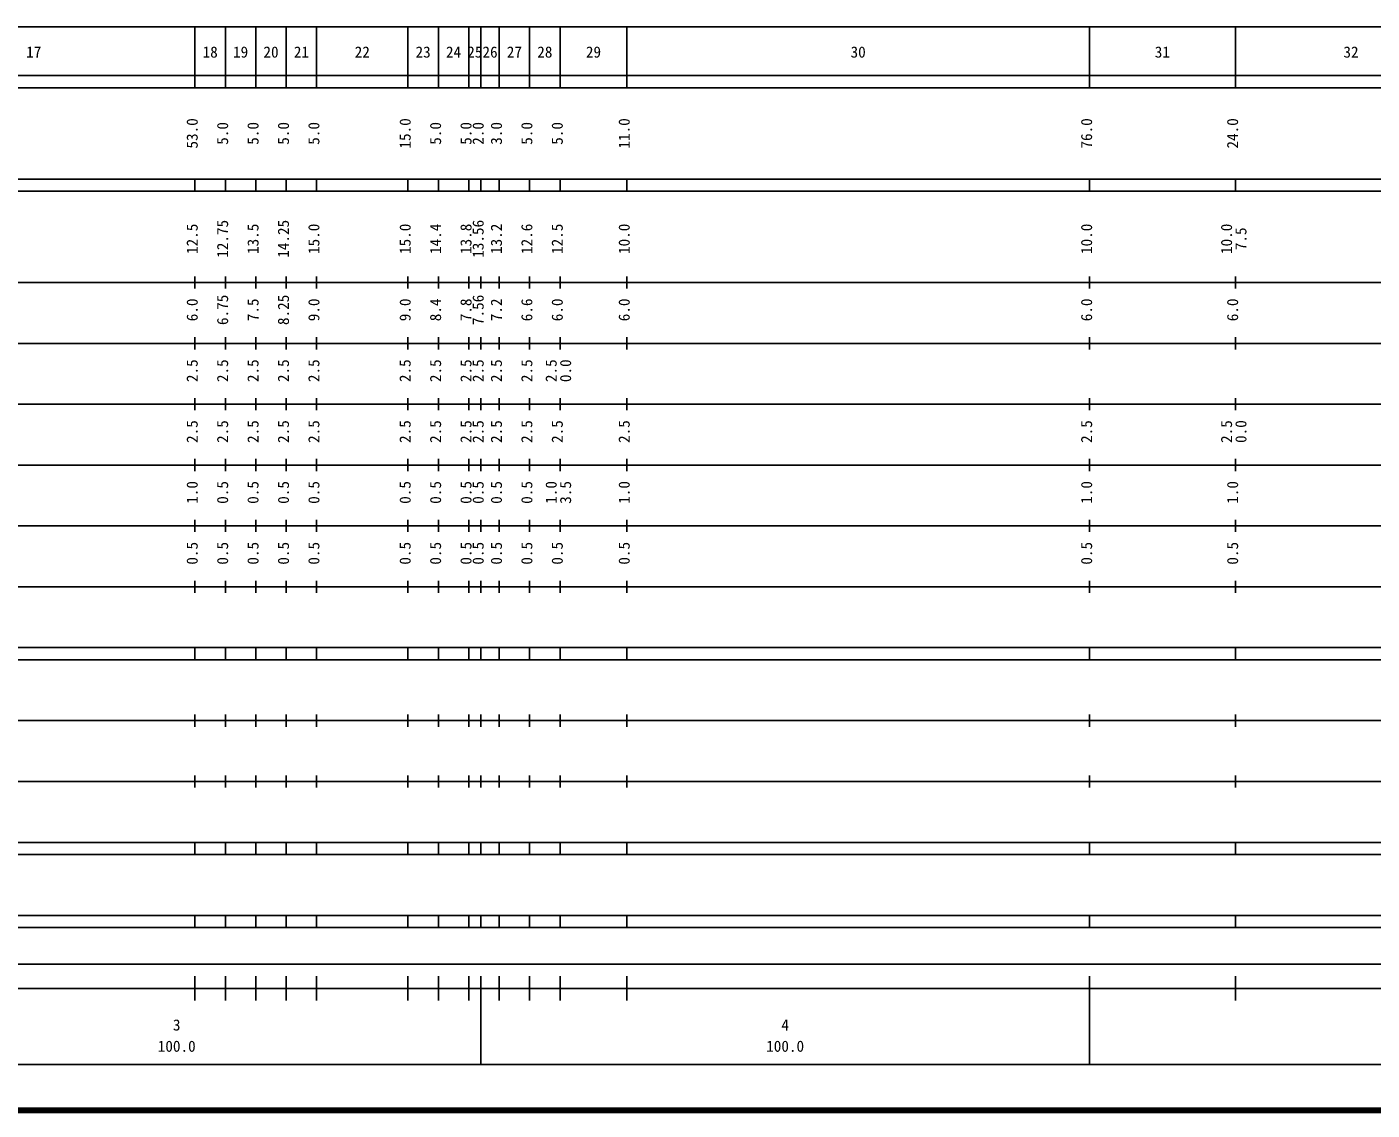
# Model space of a CAD drawing. Units: millimetres on the paper, enlarged 1000 times. Extents: x 40000 to 680000, y 20000 to 380000.
# Drawn here: x 293378 to 514470, y 20000 to 198000 of the extents above; entities that cross this region are included whole.
import ezdxf
from ezdxf.enums import TextEntityAlignment as Align

# ---------------------------------------------------------------- set-up
doc = ezdxf.new("R2010")
doc.units = ezdxf.units.MM
doc.header["$LTSCALE"] = 1000
doc.layers.add('M-TTL', color=2, linetype='Continuous', lineweight=140)
doc.layers.add('M-TTL-BAND', color=7, linetype='Continuous', lineweight=25)
doc.styles.add('ＭＳ ゴシック', font='')
doc.styles.get('ＭＳ ゴシック').set_extended_font_data('MS Gothic')

msp = doc.modelspace()

# ---------------------------------------------------------------- linework, layer by layer
at = {"layer": 'M-TTL'}
msp.add_line((40000, 20000), (680000, 20000), dxfattribs=at)
at = {"layer": 'M-TTL-BAND'}
for p, q in [((68000, 198000), (579000, 198000)), ((321000, 188000), (321000, 198000)), ((326000, 188000), (326000, 198000)), ((331000, 188000), (331000, 198000)), ((336000, 188000), (336000, 198000)), ((341000, 188000), (341000, 198000)), ((356000, 188000), (356000, 198000)), ((361000, 188000), (361000, 198000)), ((366000, 188000), (366000, 198000)), ((368000, 188000), (368000, 198000)), ((371000, 188000), (371000, 198000)), ((376000, 188000), (376000, 198000)), ((381000, 188000), (381000, 198000)), ((392000, 188000), (392000, 198000)), ((468000, 188000), (468000, 198000)), ((492000, 188000), (492000, 198000)), ((40000, 190000), (579000, 190000)), ((40000, 188000), (579000, 188000)), ((40000, 173000), (579000, 173000)), ((321000, 171000), (321000, 173000)), ((326000, 171000), (326000, 173000)), ((331000, 171000), (331000, 173000)), ((336000, 171000), (336000, 173000)), ((341000, 171000), (341000, 173000)), ((356000, 171000), (356000, 173000)), ((361000, 171000), (361000, 173000)), ((366000, 171000), (366000, 173000)), ((368000, 171000), (368000, 173000)), ((371000, 171000), (371000, 173000)), ((376000, 171000), (376000, 173000)), ((381000, 171000), (381000, 173000)), ((392000, 171000), (392000, 173000)), ((468000, 171000), (468000, 173000)), ((492000, 171000), (492000, 173000)), ((40000, 171000), (579000, 171000)), ((321000, 155000), (321000, 157000)), ((326000, 155000), (326000, 157000)), ((331000, 155000), (331000, 157000)), ((336000, 155000), (336000, 157000)), ((341000, 155000), (341000, 157000)), ((356000, 155000), (356000, 157000)), ((361000, 155000), (361000, 157000)), ((366000, 155000), (366000, 157000)), ((368000, 155000), (368000, 157000)), ((371000, 155000), (371000, 157000)), ((376000, 155000), (376000, 157000)), ((381000, 155000), (381000, 157000)), ((392000, 155000), (392000, 157000)), ((468000, 155000), (468000, 157000)), ((492000, 155000), (492000, 157000)), ((40000, 156000), (579000, 156000)), ((46000, 146000), (579000, 146000)), ((321000, 145000), (321000, 147000)), ((326000, 145000), (326000, 147000)), ((331000, 145000), (331000, 147000)), ((336000, 145000), (336000, 147000)), ((341000, 145000), (341000, 147000)), ((356000, 145000), (356000, 147000)), ((361000, 145000), (361000, 147000)), ((366000, 145000), (366000, 147000)), ((368000, 145000), (368000, 147000)), ((371000, 145000), (371000, 147000)), ((376000, 145000), (376000, 147000)), ((381000, 145000), (381000, 147000)), ((392000, 145000), (392000, 147000)), ((468000, 145000), (468000, 147000)), ((492000, 145000), (492000, 147000)), ((52000, 136000), (579000, 136000)), ((321000, 135000), (321000, 137000)), ((326000, 135000), (326000, 137000)), ((331000, 135000), (331000, 137000)), ((336000, 135000), (336000, 137000)), ((341000, 135000), (341000, 137000)), ((356000, 135000), (356000, 137000)), ((361000, 135000), (361000, 137000)), ((366000, 135000), (366000, 137000)), ((368000, 135000), (368000, 137000)), ((371000, 135000), (371000, 137000)), ((376000, 135000), (376000, 137000)), ((381000, 135000), (381000, 137000)), ((392000, 135000), (392000, 137000)), ((468000, 135000), (468000, 137000)), ((492000, 135000), (492000, 137000)), ((321000, 125000), (321000, 127000)), ((326000, 125000), (326000, 127000)), ((331000, 125000), (331000, 127000)), ((336000, 125000), (336000, 127000)), ((341000, 125000), (341000, 127000)), ((356000, 125000), (356000, 127000)), ((361000, 125000), (361000, 127000)), ((366000, 125000), (366000, 127000)), ((368000, 125000), (368000, 127000)), ((371000, 125000), (371000, 127000)), ((376000, 125000), (376000, 127000)), ((381000, 125000), (381000, 127000)), ((392000, 125000), (392000, 127000)), ((468000, 125000), (468000, 127000)), ((492000, 125000), (492000, 127000)), ((46000, 126000), (579000, 126000)), ((52000, 116000), (579000, 116000)), ((321000, 115000), (321000, 117000)), ((326000, 115000), (326000, 117000)), ((331000, 115000), (331000, 117000)), ((336000, 115000), (336000, 117000)), ((341000, 115000), (341000, 117000)), ((356000, 115000), (356000, 117000)), ((361000, 115000), (361000, 117000)), ((366000, 115000), (366000, 117000)), ((368000, 115000), (368000, 117000)), ((371000, 115000), (371000, 117000)), ((376000, 115000), (376000, 117000)), ((381000, 115000), (381000, 117000)), ((392000, 115000), (392000, 117000)), ((468000, 115000), (468000, 117000)), ((492000, 115000), (492000, 117000)), ((321000, 105000), (321000, 107000)), ((326000, 105000), (326000, 107000)), ((331000, 105000), (331000, 107000)), ((336000, 105000), (336000, 107000)), ((341000, 105000), (341000, 107000)), ((356000, 105000), (356000, 107000)), ((361000, 105000), (361000, 107000)), ((366000, 105000), (366000, 107000)), ((368000, 105000), (368000, 107000)), ((371000, 105000), (371000, 107000)), ((376000, 105000), (376000, 107000)), ((381000, 105000), (381000, 107000)), ((392000, 105000), (392000, 107000)), ((468000, 105000), (468000, 107000)), ((492000, 105000), (492000, 107000)), ((46000, 106000), (579000, 106000)), ((40000, 96000), (579000, 96000)), ((321000, 94000), (321000, 96000)), ((326000, 94000), (326000, 96000)), ((331000, 94000), (331000, 96000)), ((336000, 94000), (336000, 96000)), ((341000, 94000), (341000, 96000)), ((356000, 94000), (356000, 96000)), ((361000, 94000), (361000, 96000)), ((366000, 94000), (366000, 96000)), ((368000, 94000), (368000, 96000)), ((371000, 94000), (371000, 96000)), ((376000, 94000), (376000, 96000)), ((381000, 94000), (381000, 96000)), ((392000, 94000), (392000, 96000)), ((468000, 94000), (468000, 96000)), ((492000, 94000), (492000, 96000)), ((40000, 94000), (579000, 94000)), ((321000, 83000), (321000, 85000)), ((326000, 83000), (326000, 85000)), ((331000, 83000), (331000, 85000)), ((336000, 83000), (336000, 85000)), ((341000, 83000), (341000, 85000)), ((356000, 83000), (356000, 85000)), ((361000, 83000), (361000, 85000)), ((366000, 83000), (366000, 85000)), ((368000, 83000), (368000, 85000)), ((371000, 83000), (371000, 85000)), ((376000, 83000), (376000, 85000)), ((381000, 83000), (381000, 85000)), ((392000, 83000), (392000, 85000)), ((468000, 83000), (468000, 85000)), ((492000, 83000), (492000, 85000)), ((49000, 84000), (579000, 84000)), ((40000, 74000), (579000, 74000)), ((321000, 73000), (321000, 75000)), ((326000, 73000), (326000, 75000)), ((331000, 73000), (331000, 75000)), ((336000, 73000), (336000, 75000)), ((341000, 73000), (341000, 75000)), ((356000, 73000), (356000, 75000)), ((361000, 73000), (361000, 75000)), ((366000, 73000), (366000, 75000)), ((368000, 73000), (368000, 75000)), ((371000, 73000), (371000, 75000)), ((376000, 73000), (376000, 75000)), ((381000, 73000), (381000, 75000)), ((392000, 73000), (392000, 75000)), ((468000, 73000), (468000, 75000)), ((492000, 73000), (492000, 75000)), ((40000, 64000), (579000, 64000)), ((40000, 62000), (579000, 62000)), ((321000, 62000), (321000, 64000)), ((326000, 62000), (326000, 64000)), ((331000, 62000), (331000, 64000)), ((336000, 62000), (336000, 64000)), ((341000, 62000), (341000, 64000)), ((356000, 62000), (356000, 64000)), ((361000, 62000), (361000, 64000)), ((366000, 62000), (366000, 64000)), ((368000, 62000), (368000, 64000)), ((371000, 62000), (371000, 64000)), ((376000, 62000), (376000, 64000)), ((381000, 62000), (381000, 64000)), ((392000, 62000), (392000, 64000)), ((468000, 62000), (468000, 64000)), ((492000, 62000), (492000, 64000)), ((40000, 52000), (579000, 52000)), ((321000, 50000), (321000, 52000)), ((326000, 50000), (326000, 52000)), ((331000, 50000), (331000, 52000)), ((336000, 50000), (336000, 52000)), ((341000, 50000), (341000, 52000)), ((356000, 50000), (356000, 52000)), ((361000, 50000), (361000, 52000)), ((366000, 50000), (366000, 52000)), ((368000, 50000), (368000, 52000)), ((371000, 50000), (371000, 52000)), ((376000, 50000), (376000, 52000)), ((381000, 50000), (381000, 52000)), ((392000, 50000), (392000, 52000)), ((468000, 50000), (468000, 52000)), ((492000, 50000), (492000, 52000)), ((40000, 50000), (579000, 50000)), ((71000, 44000), (565000, 44000)), ((40000, 40000), (579000, 40000)), ((321000, 38000), (321000, 42000)), ((326000, 38000), (326000, 42000)), ((331000, 38000), (331000, 42000)), ((336000, 38000), (336000, 42000)), ((341000, 38000), (341000, 42000)), ((356000, 38000), (356000, 42000)), ((361000, 38000), (361000, 42000)), ((366000, 38000), (366000, 42000)), ((368000, 27500), (368000, 42000)), ((371000, 38000), (371000, 42000)), ((376000, 38000), (376000, 42000)), ((381000, 38000), (381000, 42000)), ((392000, 38000), (392000, 42000)), ((468000, 27500), (468000, 42000)), ((492000, 38000), (492000, 42000)), ((68000, 27500), (579000, 27500))]:
    msp.add_line(p, q, dxfattribs=at)

# ---------------------------------------------------------------- texts
at = {"layer": 'M-TTL-BAND', "style": 'ＭＳ ゴシック'}
for s, p in [('17', (294500, 192405)), ('18', (323500, 192405)), ('19', (328500, 192405)), ('20', (333500, 192405)), ('21', (338500, 192405)), ('22', (348500, 192405)), ('23', (358500, 192405)), ('24', (363500, 192405)), ('25', (367000, 192405)), ('26', (369500, 192405)), ('27', (373500, 192405)), ('28', (378500, 192405)), ('29', (386500, 192405)), ('30', (430000, 192405)), ('31', (480000, 192405)), ('32', (511000, 192405)), ('3', (318000, 32523)), ('4', (418000, 32523)), ('100.0', (318000, 29033)), ('100.0', (418000, 29033))]:
    msp.add_text(s, height=1833, dxfattribs=at).set_placement(p, align=Align.BOTTOM_CENTER)
for s, p in [('53.0', (322000, 180500)), ('5.0', (327000, 180500)), ('5.0', (332000, 180500)), ('5.0', (337000, 180500)), ('5.0', (342000, 180500)), ('15.0', (357000, 180500)), ('5.0', (362000, 180500)), ('5.0', (367000, 180500)), ('2.0', (369000, 180500)), ('3.0', (372000, 180500)), ('5.0', (377000, 180500)), ('5.0', (382000, 180500)), ('11.0', (393000, 180500)), ('76.0', (469000, 180500)), ('24.0', (493000, 180500)), ('12.75', (327000, 163174)), ('14.25', (337000, 163174)), ('13.56', (369000, 163174)), ('12.5', (322000, 163174)), ('13.5', (332000, 163174)), ('15.0', (342000, 163174)), ('15.0', (357000, 163174)), ('14.4', (362000, 163174)), ('13.8', (367000, 163174)), ('13.2', (372000, 163174)), ('12.6', (377000, 163174)), ('12.5', (382000, 163174)), ('10.0', (393000, 163174)), ('10.0', (469000, 163174)), ('10.0', (492000, 163174)), ('7.5', (494370, 163174)), ('6.0', (322000, 151500)), ('6.75', (327000, 151500)), ('7.5', (332000, 151500)), ('8.25', (337000, 151500)), ('9.0', (342000, 151500)), ('9.0', (357000, 151500)), ('8.4', (362000, 151500)), ('7.8', (367000, 151500)), ('7.56', (369000, 151500)), ('7.2', (372000, 151500)), ('6.6', (377000, 151500)), ('6.0', (382000, 151500)), ('6.0', (393000, 151500)), ('6.0', (469000, 151500)), ('6.0', (493000, 151500)), ('2.5', (322000, 141500)), ('2.5', (327000, 141500)), ('2.5', (332000, 141500)), ('2.5', (337000, 141500)), ('2.5', (342000, 141500)), ('2.5', (357000, 141500)), ('2.5', (362000, 141500)), ('2.5', (367000, 141500)), ('2.5', (369000, 141500)), ('2.5', (372000, 141500)), ('2.5', (377000, 141500)), ('2.5', (381000, 141500)), ('0.0', (383370, 141500)), ('2.5', (322000, 131500)), ('2.5', (327000, 131500)), ('2.5', (332000, 131500)), ('2.5', (337000, 131500)), ('2.5', (342000, 131500)), ('2.5', (357000, 131500)), ('2.5', (362000, 131500)), ('2.5', (367000, 131500)), ('2.5', (369000, 131500)), ('2.5', (372000, 131500)), ('2.5', (377000, 131500)), ('2.5', (382000, 131500)), ('2.5', (393000, 131500)), ('2.5', (469000, 131500)), ('2.5', (492000, 131500)), ('0.0', (494370, 131500)), ('1.0', (322000, 121500)), ('0.5', (327000, 121500)), ('0.5', (332000, 121500)), ('0.5', (337000, 121500)), ('0.5', (342000, 121500)), ('0.5', (357000, 121500)), ('0.5', (362000, 121500)), ('0.5', (367000, 121500)), ('0.5', (369000, 121500)), ('0.5', (372000, 121500)), ('0.5', (377000, 121500)), ('1.0', (381000, 121500)), ('3.5', (383370, 121500)), ('1.0', (393000, 121500)), ('1.0', (469000, 121500)), ('1.0', (493000, 121500)), ('0.5', (322000, 111500)), ('0.5', (327000, 111500)), ('0.5', (332000, 111500)), ('0.5', (337000, 111500)), ('0.5', (342000, 111500)), ('0.5', (357000, 111500)), ('0.5', (362000, 111500)), ('0.5', (367000, 111500)), ('0.5', (369000, 111500)), ('0.5', (372000, 111500)), ('0.5', (377000, 111500)), ('0.5', (382000, 111500)), ('0.5', (393000, 111500)), ('0.5', (469000, 111500)), ('0.5', (493000, 111500))]:
    msp.add_text(s, height=1833, rotation=90, dxfattribs=at).set_placement(p, align=Align.BOTTOM_CENTER)

doc.saveas('drawing.dxf')
